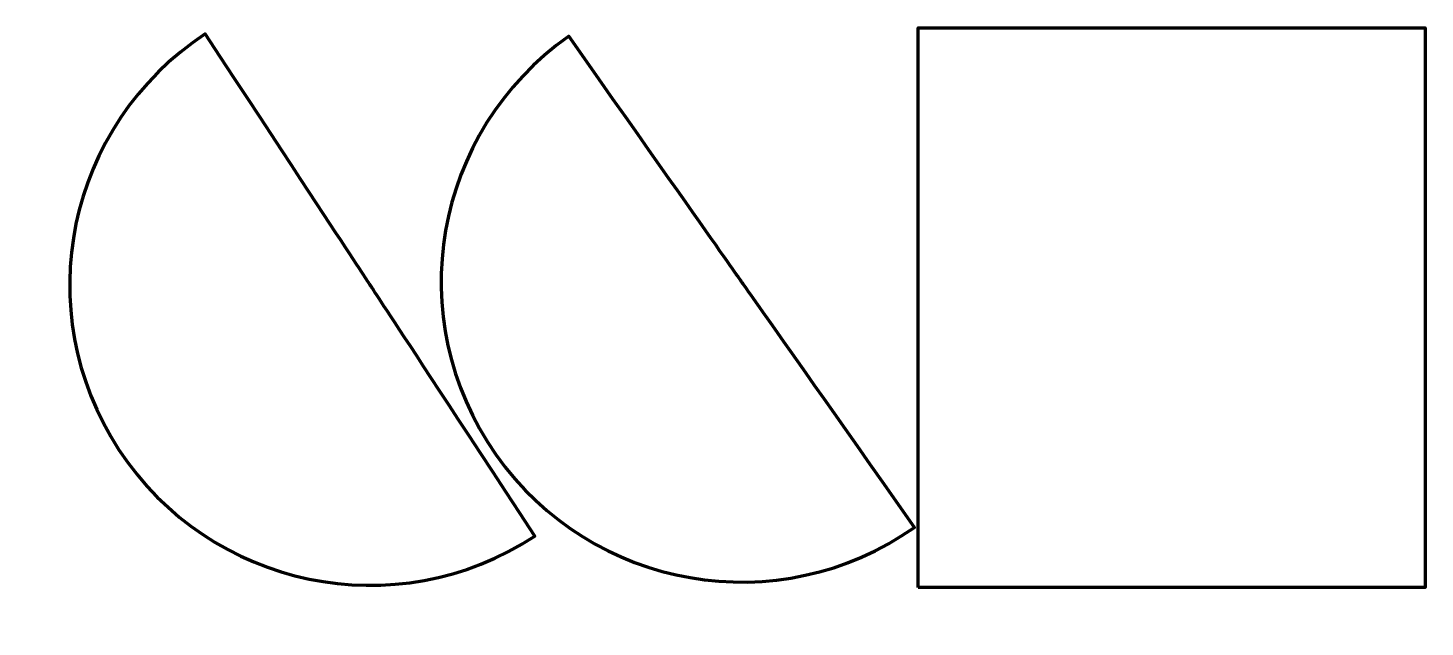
# Model space of a CAD drawing. Header units: millimetres. Extents: x -116 to 5000, y -145 to 2050.
import ezdxf

# ---------------------------------------------------------------- set-up
doc = ezdxf.new("R2010")
doc.units = ezdxf.units.MM
doc.header["$MEASUREMENT"] = 0
doc.layers.add('Calque 1', color=7, linetype='Continuous', lineweight=0)

msp = doc.modelspace()

# ---------------------------------------------------------------- linework, layer by layer
at = {"layer": 'Calque 1', "color": 250, "lineweight": 211}
msp.add_lwpolyline([(3144.3, 0), (3144.3, 2050), (5000, 2050), (5000, 0)], close=True, dxfattribs=at)
for points in [[(217.2, 504.8), (-116, 1012.8), (25.6, 1694.7), (533.5, 2028), (1740.4, 188.5), (533.5, 2028), (1740.4, 188.5), (1232.4, -144.7), (550.5, -3.1), (217.2, 504.8)], [(1597.7, 486.9), (1248, 983.7), (1367.3, 1669.9), (1864.1, 2019.6), (3130.4, 220.6), (1864.1, 2019.6), (3130.4, 220.6), (2633.6, -129.1), (1947.4, -9.8), (1597.7, 486.9)]]:
    msp.add_open_spline(points, degree=3, knots=[0, 0, 0, 0, 1, 1, 1, 2, 2, 2, 3, 3, 3, 3], dxfattribs=at)

doc.saveas('drawing.dxf')
